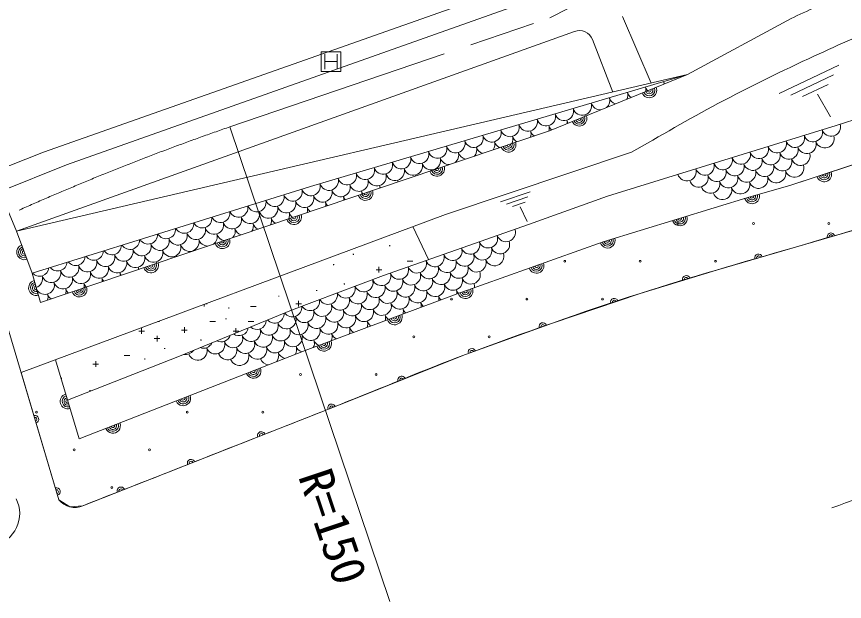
# Model space of a CAD drawing. Units: millimetres, scale not verified. Extents: x 40000 to 680000, y 20000 to 380000.
# Drawn here: x 118952 to 162826, y 249967 to 280975 of the extents above; entities that cross this region are included whole.
import ezdxf
from ezdxf.enums import TextEntityAlignment as Align

# ---------------------------------------------------------------- set-up
doc = ezdxf.new("R2010")
doc.units = ezdxf.units.MM
doc.header["$LTSCALE"] = 1000
doc.linetypes.add('CHAIN', pattern=[18.5, 12, -1.5, 3.5, -1.5])
for name, color, linetype, lineweight in [('M-BGD', 7, 'Continuous', 13), ('M-BMK', 2, 'CHAIN', 13), ('M-BMK-SRVR', 3, 'Continuous', 13)]:
    doc.layers.add(name, color=color, linetype=linetype, lineweight=lineweight)
doc.styles.add('ＭＳ ゴシック', font='')
doc.styles.get('ＭＳ ゴシック').set_extended_font_data('MS Gothic')

msp = doc.modelspace()

# ---------------------------------------------------------------- linework, layer by layer
at = {"layer": 'M-BGD'}
for p, q in [((121604, 273119), (147603, 282336)), ((151059, 280975), (152577, 277448)), ((154503, 277898), (159994, 280878)), ((118952, 269598), (148518, 280187)), ((150547, 276974), (149479, 279752)), ((135087, 278059), (135087, 279109)), ((135087, 279109), (136137, 279109)), ((136137, 279109), (136137, 278059)), ((135284, 278978), (135284, 278191)), ((135940, 278978), (135940, 278191)), ((135284, 278584), (135940, 278584)), ((159370, 276898), (162526, 278405)), ((118952, 269598), (154503, 277898)), ((134528, 271968), (154503, 277898)), ((136137, 278059), (135087, 278059)), ((147196, 274925), (154503, 277898)), ((147196, 274925), (154503, 277898)), ((159991, 276815), (162245, 277891)), ((160611, 276732), (161964, 277378)), ((161401, 276857), (162080, 275665)), ((162384, 275208), (167183, 276755)), ((156948, 273526), (162384, 275208)), ((120212, 265811), (147196, 274925)), ((120212, 265811), (147196, 274925)), ((159936, 272019), (167971, 274672)), ((141684, 270482), (151532, 273779)), ((150262, 271456), (156948, 273526)), ((118065, 271694), (121604, 273119)), ((157881, 271441), (159936, 272019)), ((119772, 267373), (134528, 271968)), ((144597, 271149), (146175, 271689)), ((118198, 271380), (118952, 269598)), ((144917, 271029), (146045, 271415)), ((145238, 270909), (145914, 271141)), ((146077, 269955), (150262, 271456)), ((150034, 269031), (157881, 271441)), ((145639, 270894), (146019, 270106)), ((119191, 262097), (141684, 270482)), ((138390, 267249), (146077, 269955)), ((139957, 269838), (140786, 268092)), ((160112, 268720), (164835, 270093)), ((118952, 269598), (119772, 267373)), ((142302, 266271), (150034, 269031)), ((142302, 266271), (150034, 269031)), ((117183, 268837), (121198, 255358)), ((119224, 268861), (119500, 268110)), ((138701, 268826), (138751, 268826)), ((138726, 268851), (138726, 268801)), ((156044, 267537), (160112, 268720)), ((136776, 268376), (136826, 268376)), ((136801, 268401), (136801, 268351)), ((135726, 267826), (135776, 267826)), ((135751, 267851), (135751, 267801)), ((138151, 267701), (138151, 267401)), ((139651, 268001), (139951, 268001)), ((119772, 267373), (120212, 265811)), ((133528, 265415), (138390, 267249)), ((138001, 267551), (138301, 267551)), ((151993, 266298), (156044, 267537)), ((119884, 266977), (120100, 266207)), ((136301, 266801), (136351, 266801)), ((136326, 266826), (136326, 266776)), ((134826, 266451), (134876, 266451)), ((134851, 266476), (134851, 266426)), ((132826, 266151), (132876, 266151)), ((132851, 266176), (132851, 266126)), ((133901, 265901), (133901, 265601)), ((134251, 263271), (142302, 266271)), ((134251, 263271), (142302, 266271)), ((147353, 264728), (151993, 266298)), ((128901, 265717), (128901, 265601)), ((128991, 265751), (129051, 265751)), ((130176, 265526), (130226, 265526)), ((130201, 265551), (130201, 265501)), ((131351, 265601), (131651, 265601)), ((133751, 265751), (134051, 265751)), ((127588, 262973), (133528, 265415)), ((126442, 264801), (126526, 264801)), ((129201, 264801), (129501, 264801)), ((130026, 264951), (130076, 264951)), ((130051, 264976), (130051, 264926)), ((131226, 264801), (131526, 264801)), ((142748, 263057), (147353, 264728)), ((125426, 264301), (125726, 264301)), ((125576, 264451), (125576, 264151)), ((127701, 264351), (128001, 264351)), ((127851, 264501), (127851, 264201)), ((130426, 264301), (130726, 264301)), ((130576, 264451), (130576, 264201)), ((126251, 263901), (126551, 263901)), ((126401, 264051), (126401, 263751)), ((128701, 263826), (128751, 263826)), ((128726, 263851), (128726, 263801)), ((122263, 258586), (134251, 263271)), ((122263, 258586), (134251, 263271)), ((126776, 263376), (126826, 263376)), ((126801, 263401), (126801, 263351)), ((121647, 260638), (127588, 262973)), ((124651, 263001), (124951, 263001)), ((125726, 262826), (125776, 262826)), ((125751, 262851), (125751, 262801)), ((136062, 260396), (142748, 263057)), ((121007, 262774), (122263, 258586)), ((121007, 262774), (122263, 258586)), ((123001, 262551), (123301, 262551)), ((123151, 262701), (123151, 262401)), ((119191, 262097), (121198, 255358)), ((121301, 261801), (121351, 261801)), ((121326, 261826), (121326, 261776)), ((122826, 261151), (122876, 261151)), ((122851, 261176), (122851, 261126)), ((122469, 255043), (136062, 260396)), ((121198, 255358), (121779, 254980)), ((121779, 254980), (122469, 255043))]:
    msp.add_line(p, q, dxfattribs=at)
for points in [[(117637, 272706), (120378, 273778), (148097, 283573)], [(167971, 274672), (159936, 272019), (157881, 271441), (150034, 269031)]]:
    msp.add_lwpolyline(points, dxfattribs=at)
for centre in [(154001, 270001), (158001, 270001), (162001, 270000), (148001, 268000), (148001, 268000), (152001, 268001), (152001, 268001), (156001, 268001), (156001, 268001), (142001, 266000), (146001, 266000), (150001, 266001), (140001, 264000), (140001, 264000), (144001, 264000), (144001, 264000), (134001, 262001), (138001, 262001), (120001, 260000), (120001, 260000), (128001, 260000), (128001, 260000), (132001, 260001), (132001, 260001), (122001, 258000), (126001, 258000), (124000, 256000), (124000, 256000)]:
    msp.add_circle(centre, 50, dxfattribs=at)
for centre, radius, start, end in [((148777, 279480), 753, 21.2294, 110.0646), ((154682, 277951), 500, 196.5342, 200.0426), ((153724, 277666), 500, 13.0047, 16.5342), ((152765, 277382), 500, 1.405, 16.5342), ((153724, 277666), 500, 196.5342, 211.2704), ((150848, 276813), 500, 334.0156, 16.5342), ((151806, 277097), 500, 196.5342, 235.4556), ((152479, 277074), 400, 202.1375, 22.1375), ((152479, 277074), 300, 202.1375, 22.1375), ((151806, 277097), 500, 348.8195, 16.5342), ((152765, 277382), 500, 196.5342, 222.87), ((152479, 277074), 200, 202.1375, 22.1375), ((152479, 277074), 100, 202.1375, 22.1375), ((149889, 276528), 500, 312.1115, 16.5342), ((150848, 276813), 500, 196.5342, 250.2595), ((147972, 275959), 500, 196.5342, 16.5342), ((148930, 276243), 500, 196.5342, 16.5342), ((149889, 276528), 500, 196.5342, 272.1636), ((146055, 275390), 500, 196.5342, 16.5342), ((147013, 275674), 500, 196.5342, 16.5342), ((148774, 275567), 400, 202.1375, 22.1375), ((148774, 275567), 300, 202.1375, 22.1375), ((148774, 275567), 200, 202.1375, 22.1375), ((148774, 275567), 100, 202.1375, 22.1375), ((148593, 275622), 500, 8.3957, 16.5342), ((149552, 275906), 500, 196.5342, 204.56), ((145096, 275105), 500, 196.5342, 16.5342), ((146676, 275053), 500, 343.6037, 16.5342), ((147635, 275337), 500, 196.5342, 227.7847), ((148593, 275622), 500, 196.5342, 215.8794), ((147635, 275337), 500, 356.4903, 16.5342), ((162117, 275130), 500, 197.2289, 17.2289), ((143179, 274536), 500, 196.5342, 16.5342), ((144137, 274820), 500, 196.5342, 16.5342), ((145718, 274768), 500, 338.2188, 16.5342), ((146676, 275053), 500, 196.5342, 233.7219), ((160207, 274538), 500, 197.2289, 17.2289), ((161162, 274834), 500, 197.2289, 17.2289), ((161788, 274505), 500, 197.2289, 17.2289), ((142220, 274251), 500, 196.5342, 16.5342), ((143800, 274199), 500, 325.7923, 16.5342), ((144759, 274483), 500, 196.5342, 244.9647), ((145020, 274190), 400, 198.6628, 18.6628), ((145020, 274190), 300, 198.6628, 18.6628), ((145020, 274190), 200, 198.6628, 18.6628), ((145020, 274190), 100, 198.6628, 18.6628), ((144759, 274483), 500, 332.361, 16.5342), ((145718, 274768), 500, 196.5342, 239.1069), ((159252, 274242), 500, 197.2289, 17.2289), ((160833, 274208), 500, 197.2289, 17.2289), ((140303, 273682), 500, 196.5342, 16.5342), ((141261, 273967), 500, 196.5342, 16.5342), ((141883, 273630), 500, 307.6057, 16.5342), ((142842, 273914), 500, 318.0226, 16.5342), ((143800, 274199), 500, 196.5342, 251.5334), ((157342, 273649), 500, 197.2289, 17.2289), ((158297, 273945), 500, 197.2289, 17.2289), ((159878, 273912), 500, 197.2289, 17.2289), ((139344, 273398), 500, 196.5342, 16.5342), ((140924, 273345), 500, 196.5342, 16.5342), ((141883, 273630), 500, 196.5342, 269.72), ((142842, 273914), 500, 196.5342, 259.3031), ((156387, 273353), 500, 197.2289, 17.2289), ((157967, 273320), 500, 197.2289, 17.2289), ((158922, 273616), 500, 197.2289, 17.2289), ((159548, 273286), 500, 197.2289, 17.2289), ((160503, 273583), 500, 197.2289, 17.2289), ((137427, 272828), 500, 196.5342, 16.5342), ((138385, 273113), 500, 196.5342, 16.5342), ((139007, 272776), 500, 196.5342, 16.5342), ((139966, 273061), 500, 196.5342, 16.5342), ((141230, 272910), 400, 198.6628, 18.6628), ((141230, 272910), 300, 198.6628, 18.6628), ((141230, 272910), 200, 198.6628, 18.6628), ((141230, 272910), 100, 198.6628, 18.6628), ((154476, 272761), 500, 197.2289, 17.2289), ((155431, 273057), 500, 197.2289, 17.2289), ((157012, 273024), 500, 197.2289, 17.2289), ((158593, 272990), 500, 197.2289, 17.2289), ((160174, 272957), 500, 197.2289, 17.2289), ((136468, 272544), 500, 196.5342, 16.5342), ((138048, 272491), 500, 196.5342, 16.5342), ((139629, 272439), 500, 11.0635, 16.5342), ((140587, 272723), 500, 196.5342, 201.9855), ((140587, 272723), 500, 15.3401, 16.5342), ((141546, 273008), 500, 196.5342, 197.7274), ((155102, 272431), 500, 197.2289, 17.2289), ((156057, 272727), 500, 197.2289, 17.2289), ((156683, 272398), 500, 197.2289, 17.2289), ((157638, 272694), 500, 197.2289, 17.2289), ((158264, 272365), 500, 197.2289, 17.2289), ((159219, 272661), 500, 197.2289, 17.2289), ((161747, 272617), 400, 198.2726, 18.2726), ((161747, 272617), 300, 198.2726, 18.2726), ((161747, 272617), 200, 198.2726, 18.2726), ((161747, 272617), 100, 198.2726, 18.2726), ((134551, 271975), 500, 197.2607, 16.5342), ((135509, 272259), 500, 196.5342, 16.5342), ((136131, 271922), 500, 196.5342, 16.5342), ((137090, 272207), 500, 196.5342, 16.5342), ((138670, 272154), 500, 6.7438, 16.5342), ((139629, 272439), 500, 196.5342, 206.2621), ((155728, 272102), 500, 197.2289, 17.2289), ((157308, 272068), 500, 197.2289, 17.2289), ((133592, 271690), 500, 198.7876, 15.8076), ((135172, 271638), 500, 196.5342, 16.5342), ((137441, 271630), 400, 198.6628, 18.6628), ((137441, 271630), 300, 198.6628, 18.6628), ((137711, 271870), 500, 196.5342, 214.9715), ((136753, 271585), 500, 357.8634, 16.5342), ((137441, 271630), 200, 198.6628, 18.6628), ((137441, 271630), 100, 198.6628, 18.6628), ((137711, 271870), 500, 2.3541, 16.5342), ((138670, 272154), 500, 196.5342, 210.5818), ((156353, 271772), 500, 197.2289, 17.2289), ((131675, 271121), 500, 201.8456, 12.7496), ((132633, 271405), 500, 200.3155, 14.2797), ((133255, 271068), 500, 196.5342, 16.5342), ((134214, 271353), 500, 196.5342, 16.5342), ((134835, 271016), 500, 348.42, 16.5342), ((135794, 271301), 500, 196.5342, 224.0911), ((135794, 271301), 500, 353.2345, 16.5342), ((136753, 271585), 500, 196.5342, 219.4622), ((157922, 271453), 400, 195.6921, 15.6921), ((157922, 271453), 300, 195.6921, 15.6921), ((157922, 271453), 200, 195.6921, 15.6921), ((157922, 271453), 100, 195.6921, 15.6921), ((130716, 270836), 500, 203.379, 11.2163), ((132296, 270784), 500, 196.5342, 16.5342), ((134835, 271016), 500, 196.5342, 228.9057), ((133877, 270731), 500, 343.3563, 16.5342), ((128799, 270267), 500, 206.46, 8.1352), ((129757, 270552), 500, 204.9167, 9.6785), ((130379, 270215), 500, 196.5342, 16.5342), ((131338, 270499), 500, 196.5342, 16.5342), ((131959, 270162), 500, 332.0674, 16.5342), ((132918, 270447), 500, 196.5342, 239.3731), ((133651, 270350), 400, 198.6628, 18.6628), ((133651, 270350), 300, 198.6628, 18.6628), ((132918, 270447), 500, 337.9525, 16.5342), ((133877, 270731), 500, 196.5342, 233.9693), ((133651, 270350), 200, 198.6628, 18.6628), ((133651, 270350), 100, 198.6628, 18.6628), ((154098, 270279), 400, 197.0794, 17.0794), ((154098, 270279), 300, 197.0794, 17.0794), ((154098, 270279), 200, 197.0794, 17.0794), ((154098, 270279), 100, 197.0794, 17.0794), ((127840, 269982), 500, 208.01, 6.5852), ((129420, 269930), 500, 196.5342, 16.5342), ((131001, 269878), 500, 325.4559, 16.5342), ((131959, 270162), 500, 196.5342, 245.2582), ((125923, 269413), 500, 211.1353, 3.46), ((126882, 269698), 500, 209.568, 5.0272), ((127503, 269361), 500, 196.5342, 16.5342), ((128462, 269645), 500, 196.5342, 16.5342), ((129083, 269308), 500, 306.9725, 16.5342), ((130042, 269593), 500, 196.5342, 259.7182), ((130042, 269593), 500, 317.6074, 16.5342), ((131001, 269878), 500, 196.5342, 251.8697), ((144890, 269537), 500, 199.3957, 19.3957), ((162114, 269302), 200, 16.2179, 196.218), ((162114, 269302), 100, 16.2179, 196.218), ((124964, 269129), 500, 212.7132, 1.8821), ((126545, 269076), 500, 196.5342, 16.5342), ((128125, 269024), 500, 196.5342, 16.5342), ((129083, 269308), 500, 196.5342, 270.3531), ((129861, 269070), 400, 198.6628, 18.6628), ((129861, 269070), 300, 198.6628, 18.6628), ((129861, 269070), 200, 198.6628, 18.6628), ((129861, 269070), 100, 198.6628, 18.6628), ((143003, 268873), 500, 199.3957, 19.3957), ((143947, 269205), 500, 199.3957, 19.3957), ((144584, 268899), 500, 199.3957, 19.3957), ((150274, 269104), 400, 197.0794, 17.0794), ((150274, 269104), 300, 197.0794, 17.0794), ((150274, 269104), 200, 197.0794, 17.0794), ((150274, 269104), 100, 197.0794, 17.0794), ((119362, 268485), 400, 110.2343, 290.2343), ((119362, 268485), 300, 110.2343, 290.2343), ((119362, 268485), 200, 110.2343, 290.2343), ((119362, 268485), 100, 110.2343, 290.2343), ((123047, 268560), 500, 215.9067, 358.6885), ((124006, 268844), 500, 214.3031, 0.2921), ((124627, 268507), 500, 196.5342, 16.5342), ((125586, 268792), 500, 196.5342, 16.5342), ((126207, 268455), 500, 196.5342, 16.5342), ((127166, 268739), 500, 196.5342, 16.5342), ((128746, 268687), 500, 196.5342, 197.9297), ((127788, 268402), 500, 15.1375, 16.5342), ((142060, 268541), 500, 199.3957, 19.3957), ((143641, 268567), 500, 199.3957, 19.3957), ((122088, 268275), 500, 217.5256, 357.0696), ((122710, 267938), 500, 196.5342, 16.5342), ((123669, 268223), 500, 196.5342, 16.5342), ((125249, 268170), 500, 196.5342, 16.5342), ((126829, 268118), 500, 10.8595, 16.5342), ((127788, 268402), 500, 196.5342, 202.1881), ((141117, 268209), 500, 199.3957, 19.3957), ((141755, 267903), 500, 199.3957, 19.3957), ((142698, 268235), 500, 199.3957, 19.3957), ((143336, 267929), 500, 199.3957, 19.3957), ((144279, 268262), 500, 199.3957, 19.3957), ((145222, 268594), 500, 199.3957, 205.8189), ((158273, 268185), 200, 16.2098, 196.2098), ((158273, 268185), 100, 16.2098, 196.2098), ((120171, 267706), 500, 220.8163, 353.7789), ((121130, 267990), 500, 219.1615, 355.4337), ((121751, 267653), 500, 196.5342, 16.5342), ((123332, 267601), 500, 196.5342, 16.5342), ((124290, 267885), 500, 196.5342, 16.5342), ((125870, 267833), 500, 196.5342, 210.7886), ((124912, 267548), 500, 2.1433, 16.5342), ((126072, 267790), 400, 198.6628, 18.6628), ((126072, 267790), 300, 198.6628, 18.6628), ((126072, 267790), 200, 198.6628, 18.6628), ((126072, 267790), 100, 198.6628, 18.6628), ((125870, 267833), 500, 6.5371, 16.5342), ((126829, 268118), 500, 196.5342, 206.4662), ((139230, 267544), 500, 199.3957, 19.3957), ((140174, 267876), 500, 199.3957, 19.3957), ((140811, 267571), 500, 199.3957, 19.3957), ((142392, 267597), 500, 199.3957, 19.3957), ((146503, 267771), 400, 199.6396, 19.6396), ((146503, 267771), 300, 199.6396, 19.6396), ((146503, 267771), 200, 199.6396, 19.6396), ((146503, 267771), 100, 199.6396, 19.6396), ((119834, 267084), 500, 287.8754, 16.5342), ((120793, 267369), 500, 196.5342, 16.5342), ((122373, 267316), 500, 196.5342, 16.5342), ((123953, 267264), 500, 357.6469, 16.5342), ((124912, 267548), 500, 196.5342, 215.1824), ((138287, 267212), 500, 200.9338, 19.3957), ((139868, 267239), 500, 199.3957, 19.3957), ((141449, 267265), 500, 199.3957, 19.3957), ((143030, 267292), 500, 199.3957, 19.3957), ((154439, 267046), 200, 17.012, 197.012), ((119992, 266592), 400, 105.7248, 285.7247), ((119992, 266592), 300, 105.7248, 285.7247), ((119992, 266592), 200, 105.7248, 285.7247), ((120456, 266747), 500, 208.1702, 16.5342), ((121414, 267032), 500, 196.5342, 16.5342), ((122036, 266695), 500, 348.1856, 16.5342), ((122994, 266979), 500, 196.5342, 224.3153), ((122994, 266979), 500, 353.0104, 16.5342), ((123953, 267264), 500, 196.5342, 219.6787), ((137344, 266880), 500, 203.4582, 17.8567), ((138925, 266907), 500, 199.3957, 19.3957), ((139563, 266601), 500, 199.3957, 19.3957), ((140506, 266933), 500, 199.3957, 19.3957), ((141143, 266628), 500, 199.3957, 19.3957), ((142087, 266960), 500, 199.3957, 19.3957), ((142724, 266654), 500, 353.7249, 19.3957), ((154439, 267046), 100, 17.012, 197.012), ((119992, 266592), 100, 105.7248, 285.7247), ((121077, 266410), 500, 343.1081, 16.5342), ((122036, 266695), 500, 196.5342, 229.14), ((122282, 266510), 400, 198.6628, 18.6628), ((122282, 266510), 300, 198.6628, 18.6628), ((122282, 266510), 200, 198.6628, 18.6628), ((122282, 266510), 100, 198.6628, 18.6628), ((135457, 266216), 500, 208.5284, 12.7865), ((136401, 266548), 500, 205.988, 15.3268), ((137038, 266242), 500, 199.3957, 19.3957), ((137982, 266575), 500, 199.3957, 19.3957), ((138619, 266269), 500, 199.3957, 19.3957), ((140200, 266296), 500, 199.3957, 19.3957), ((142724, 266654), 500, 199.3957, 225.5543), ((141781, 266322), 500, 353.1345, 19.3957), ((142736, 266426), 400, 199.6396, 19.6396), ((142736, 266426), 300, 199.6396, 19.6396), ((142736, 266426), 200, 199.6396, 19.6396), ((142736, 266426), 100, 199.6396, 19.6396), ((120119, 266126), 500, 337.6852, 16.5342), ((121077, 266410), 500, 196.5342, 234.2175), ((134514, 265884), 500, 211.0844, 10.2305), ((136095, 265910), 500, 199.3957, 19.3957), ((137676, 265937), 500, 199.3957, 19.3957), ((139257, 265963), 500, 199.3957, 19.3957), ((141781, 266322), 500, 199.3957, 227.7498), ((140838, 265990), 500, 350.7529, 19.3957), ((150627, 265836), 200, 18.6822, 198.6822), ((150627, 265836), 100, 18.6822, 198.6822), ((133571, 265552), 500, 215.042, 7.6533), ((135152, 265578), 500, 199.3957, 19.3957), ((135790, 265273), 500, 199.3957, 19.3957), ((136733, 265605), 500, 199.3957, 19.3957), ((137370, 265299), 500, 199.3957, 19.3957), ((138314, 265631), 500, 199.3957, 19.3957), ((138951, 265326), 500, 345.807, 19.3957), ((139895, 265658), 500, 199.3957, 232.5708), ((140838, 265990), 500, 199.3957, 230.1314), ((139895, 265658), 500, 348.3135, 19.3957), ((132628, 265220), 500, 221.1821, 3.5183), ((133265, 264914), 500, 199.3957, 19.3957), ((134209, 265246), 500, 199.3957, 19.3957), ((134846, 264941), 500, 199.3957, 19.3957), ((136427, 264967), 500, 199.3957, 19.3957), ((138951, 265326), 500, 199.3957, 235.0773), ((138008, 264994), 500, 343.2223, 19.3957), ((138986, 265035), 400, 200.4422, 20.4422), ((138986, 265035), 300, 200.4422, 20.4422), ((138986, 265035), 200, 200.4422, 20.4422), ((138986, 265035), 100, 200.4422, 20.4422), ((131684, 264888), 500, 227.5565, 357.1439), ((132322, 264582), 500, 199.3957, 19.3957), ((133903, 264609), 500, 199.3957, 19.3957), ((135484, 264635), 500, 199.3957, 19.3957), ((137065, 264662), 500, 340.5457, 19.3957), ((138008, 264994), 500, 199.3957, 237.662), ((146842, 264543), 200, 19.9544, 199.9544), ((146842, 264543), 100, 19.9544, 199.9544), ((130741, 264556), 500, 234.2857, 350.4147), ((131379, 264250), 500, 199.3957, 19.3957), ((132960, 264276), 500, 199.3957, 19.3957), ((133597, 263971), 500, 199.3957, 19.3957), ((134541, 264303), 500, 199.3957, 19.3957), ((135178, 263997), 500, 334.8435, 19.3957), ((136122, 264329), 500, 199.3957, 243.1242), ((136122, 264329), 500, 337.7601, 19.3957), ((137065, 264662), 500, 199.3957, 240.3386), ((129492, 263586), 500, 199.3957, 19.3957), ((129798, 264223), 500, 241.5517, 343.1486), ((130436, 263918), 500, 199.3957, 19.3957), ((131073, 263612), 500, 199.3957, 19.3957), ((132017, 263944), 500, 199.3957, 19.3957), ((132654, 263639), 500, 199.3957, 19.3957), ((134235, 263665), 500, 331.7666, 19.3957), ((135178, 263997), 500, 199.3957, 246.0408), ((135238, 263638), 400, 200.4422, 20.4422), ((135238, 263638), 300, 200.4422, 20.4422), ((135238, 263638), 200, 200.4422, 20.4422), ((127911, 263559), 500, 259.3031, 325.3973), ((128549, 263254), 500, 199.3957, 19.3957), ((128855, 263891), 500, 249.6689, 335.0315), ((130130, 263280), 500, 199.3957, 19.3957), ((131711, 263307), 500, 199.3957, 19.3957), ((133292, 263333), 500, 326.7576, 19.3957), ((134235, 263665), 500, 199.3957, 249.6765), ((135238, 263638), 100, 200.4422, 20.4422), ((143082, 263178), 200, 19.9544, 199.9544), ((143082, 263178), 100, 19.9544, 199.9544), ((130768, 262975), 500, 199.3957, 19.3957), ((132349, 263001), 500, 199.3957, 263.3381), ((132349, 263001), 500, 319.3466, 19.3957), ((133292, 263333), 500, 199.3957, 255.9272), ((131506, 262198), 400, 201.3424, 21.3424), ((131506, 262198), 300, 201.3424, 21.3424), ((131506, 262198), 200, 201.3424, 21.3424), ((131506, 262198), 100, 201.3424, 21.3424), ((139362, 261709), 200, 21.7005, 201.7005), ((139362, 261709), 100, 21.7005, 201.7005), ((121666, 260575), 400, 106.6927, 286.6927), ((121666, 260575), 300, 106.6927, 286.6927), ((121666, 260575), 200, 106.6927, 286.6927), ((121666, 260575), 100, 106.6927, 286.6927), ((127780, 260742), 400, 201.3424, 21.3424), ((127780, 260742), 300, 201.3424, 21.3424), ((127780, 260742), 200, 201.3424, 21.3424), ((127780, 260742), 100, 201.3424, 21.3424), ((135645, 260231), 200, 21.4943, 201.4943), ((135645, 260231), 100, 21.4943, 201.4943), ((119927, 259626), 200, 286.5844, 106.5844), ((119927, 259626), 100, 286.5844, 106.5844), ((124055, 259286), 400, 201.3424, 21.3424), ((124055, 259286), 300, 201.3424, 21.3424), ((124055, 259286), 200, 201.3424, 21.3424), ((124055, 259286), 100, 201.3424, 21.3424), ((131923, 258766), 200, 21.4943, 201.4943), ((131923, 258766), 100, 21.4943, 201.4943), ((128201, 257300), 200, 21.4943, 201.4943), ((128201, 257300), 100, 21.4943, 201.4943), ((121068, 255792), 200, 286.5844, 106.5844), ((121068, 255792), 100, 286.5844, 106.5844), ((124479, 255834), 200, 21.4943, 201.4943), ((124479, 255834), 100, 21.4943, 201.4943), ((117384, 254619), 1733, 282.3902, 27.3125), ((122033, 256006), 1057, 217.8023, 294.3432)]:
    msp.add_arc(centre, radius, start, end, dxfattribs=at)
for points, knots in [([(159994, 280878), (160864, 281267), (161724, 281682), (162605, 282045), (163454, 282394), (164311, 282728), (165183, 283016), (167234, 283692), (169339, 284193), (171414, 284789), (173230, 285311), (175041, 285846), (176857, 286366), (177696, 286606), (178530, 286862), (179374, 287079), (180876, 287465), (182395, 287781), (183908, 288125), (185760, 288546), (187611, 288976), (189470, 289368), (190877, 289665), (192290, 289929), (193700, 290210)], [0, 0, 0, 0, 1, 1, 1, 2, 2, 2, 3, 3, 3, 4, 4, 4, 5, 5, 5, 6, 6, 6, 7, 7, 7, 8, 8, 8, 8]), ([(151532, 273779), (153061, 274640), (154568, 275541), (156120, 276360), (157803, 277247), (159509, 278089), (161237, 278884), (162552, 279489), (163864, 280111), (165229, 280590), (168470, 281728), (171835, 282476), (175156, 283353), (178284, 284179), (181420, 284976), (184571, 285707), (186848, 286235), (189141, 286694), (191428, 287174), (192701, 287441), (193950, 287890), (195249, 287958), (195831, 287989), (196420, 287913), (196989, 287788), (197259, 287728), (197512, 287606), (197773, 287515)], [0, 0, 0, 0, 1, 1, 1, 2, 2, 2, 3, 3, 3, 4, 4, 4, 5, 5, 5, 6, 6, 6, 7, 7, 7, 8, 8, 8, 9, 9, 9, 9]), ([(122469, 255043), (127000, 256827), (131534, 258603), (136062, 260396), (138293, 261279), (140502, 262216), (142748, 263057), (145807, 264201), (148887, 265290), (151993, 266298), (154680, 267169), (157402, 267924), (160112, 268720), (163258, 269643), (166409, 270549), (169562, 271449), (172504, 272288), (175446, 273133), (178397, 273939), (181143, 274689), (183894, 275423), (186653, 276122), (188615, 276620), (190582, 277100), (192555, 277555), (194840, 278082), (197137, 278558), (199427, 279059)], [0, 0, 0, 0, 1, 1, 1, 2, 2, 2, 3, 3, 3, 4, 4, 4, 5, 5, 5, 6, 6, 6, 7, 7, 7, 8, 8, 8, 9, 9, 9, 9]), ([(162165, 254931), (164075, 255613), (165974, 256329), (167896, 256977), (169140, 257397), (170415, 257722), (171649, 258171), (173972, 259019), (176265, 259957), (178505, 261003), (181063, 262197), (183519, 263598), (186010, 264926), (186975, 265440), (187951, 265935), (188892, 266491), (189151, 266644), (189480, 266730), (189651, 266977), (189788, 267175), (189841, 267446), (189802, 267684), (189732, 268113), (189439, 268495), (189135, 268806), (188752, 269197), (188245, 269463), (187740, 269675), (187440, 269802), (187114, 269867), (186790, 269908), (186075, 269997), (185336, 269795), (184627, 269928), (183990, 270047), (183427, 270424), (182808, 270615), (182374, 270750), (181933, 270874), (181483, 270939), (180996, 271009), (180492, 271098), (180008, 271010), (179372, 270894), (178837, 270458), (178229, 270241), (177704, 270055), (177167, 269899), (176622, 269787), (176322, 269725), (176002, 269567), (175712, 269665), (175608, 269700), (175518, 269795), (175479, 269898), (175426, 270040), (175478, 270204), (175510, 270353), (175569, 270633), (175729, 270884), (175803, 271161), (175858, 271369), (175924, 271583), (175914, 271798), (175904, 272014), (175851, 272237), (175742, 272425), (175598, 272673), (175337, 272830), (175134, 273033)], [0, 0, 0, 0, 1, 1, 1, 2, 2, 2, 3, 3, 3, 4, 4, 4, 5, 5, 5, 6, 6, 6, 7, 7, 7, 8, 8, 8, 9, 9, 9, 10, 10, 10, 11, 11, 11, 12, 12, 12, 13, 13, 13, 14, 14, 14, 15, 15, 15, 16, 16, 16, 17, 17, 17, 18, 18, 18, 19, 19, 19, 20, 20, 20, 21, 21, 21, 22, 22, 22, 23, 23, 23, 23])]:
    msp.add_open_spline(points, degree=3, knots=knots, dxfattribs=at)
at = {"layer": 'M-BMK'}
for p, q in [((147216, 280903), (159743, 287373)), ((130253, 275127), (147216, 280903))]:
    msp.add_line(p, q, dxfattribs=at)
msp.add_arc((176067, 142967), 139876, 109.11915, 129.32616, dxfattribs=at)
at = {"layer": 'M-BMK-SRVR'}
msp.add_line((138738, 249967), (130253, 275127), dxfattribs=at)

# ---------------------------------------------------------------- texts
at = {"layer": 'M-BMK-SRVR', "style": 'ＭＳ ゴシック'}
msp.add_text('R=150', height=1833, rotation=288.636, dxfattribs=at).set_placement((135333, 250522), align=Align.BOTTOM_RIGHT)

doc.saveas('drawing.dxf')
